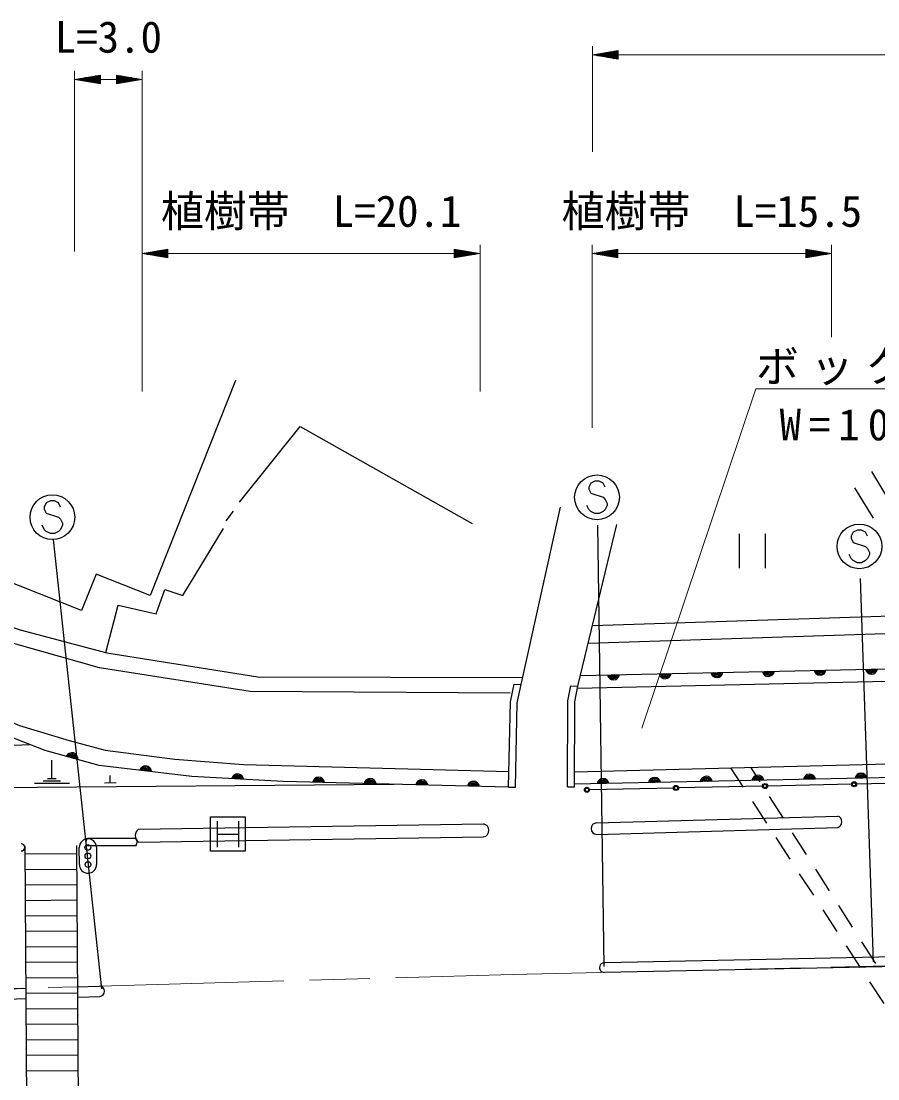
# Model space of a CAD drawing. Units: millimetres, scale not verified. Extents: x 40000 to 680000, y 20000 to 380000.
# Drawn here: x 78741 to 128536, y 280644 to 342107 of the extents above; entities that cross this region are included whole.
import ezdxf
from ezdxf.enums import TextEntityAlignment as Align

# ---------------------------------------------------------------- set-up
doc = ezdxf.new("R2010")
doc.units = ezdxf.units.MM
doc.header["$LTSCALE"] = 1000
doc.linetypes.add('CHAIN', pattern=[18.5, 12, -1.5, 3.5, -1.5])
for name, color, linetype, lineweight in [('M-BGD', 7, 'Continuous', 25), ('M-BMK', 2, 'CHAIN', 13), ('M-STR-HTXT', 7, 'Continuous', 13), ('M-STR-STRC', 7, 'Continuous', 25), ('M-STR-STRD', 7, 'Continuous', 25)]:
    doc.layers.add(name, color=color, linetype=linetype, lineweight=lineweight)
doc.styles.add('ＭＳ ゴシック', font='')
doc.styles.get('ＭＳ ゴシック').set_extended_font_data('MS Gothic')

msp = doc.modelspace()

# ---------------------------------------------------------------- linework, layer by layer
at = {"layer": 'M-BGD'}
for p, q in [((91193, 321229), (86235, 308729)), ((128287, 313221), (127191, 314991)), ((90655, 313079), (91084, 313641)), ((107811, 303562), (110095, 313873)), ((111092, 303462), (113362, 312852)), ((120484, 312315), (120484, 310315)), ((121984, 312315), (121984, 310315)), ((82258, 307861), (75313, 310616)), ((83096, 309974), (82258, 307861)), ((86235, 308729), (83096, 309974)), ((111945, 306990), (131752, 307624)), ((111243, 304089), (235076, 306804)), ((111069, 303343), (235145, 306200)), ((107181, 302548), (107404, 303574)), ((107404, 303574), (107811, 303562)), ((110687, 303474), (111092, 303462)), ((110920, 302562), (111092, 303462)), ((107075, 297594), (107181, 302548)), ((110898, 297610), (110920, 302562)), ((60990, 299450), (79254, 300067)), ((80530, 298076), (80521, 299156)), ((119969, 298719), (120699, 297596)), ((121139, 298749), (121682, 297896)), ((83924, 297833), (83920, 298276)), ((60993, 297450), (100410, 297764)), ((81545, 297814), (79519, 297798)), ((81037, 297945), (80025, 297937)), ((80783, 298078), (80277, 298074)), ((84256, 297836), (83592, 297830)), ((107075, 297594), (107475, 297596)), ((110498, 297608), (110898, 297610)), ((116652, 297545), (111776, 297442)), ((121827, 297653), (116952, 297551)), ((127003, 297762), (122127, 297660)), ((132178, 297871), (127303, 297769)), ((122219, 297052), (123024, 295787)), ((121244, 296758), (122062, 295500)), ((122607, 294662), (123424, 293404)), ((123561, 294943), (124366, 293677)), ((78949, 294181), (79069, 276885)), ((81949, 294202), (82069, 276906)), ((78952, 293717), (81952, 293738)), ((78958, 292817), (81958, 292838)), ((123969, 292566), (124787, 291308)), ((124903, 292834), (125709, 291568)), ((78965, 291917), (81964, 291938)), ((78971, 291017), (81971, 291038)), ((126246, 290725), (127051, 289459)), ((78977, 290117), (81977, 290138)), ((125332, 290470), (126150, 289212)), ((78983, 289217), (81983, 289238)), ((78990, 288317), (81990, 288338)), ((126695, 288374), (127513, 287116)), ((127588, 288615), (128393, 287350)), ((78996, 287417), (81996, 287438)), ((79002, 286517), (82002, 286538)), ((128058, 286278), (128875, 285020)), ((79008, 285617), (82008, 285638)), ((79015, 284717), (82015, 284738)), ((79021, 283817), (82021, 283838)), ((79027, 282917), (82027, 282938)), ((79033, 282017), (82033, 282038)), ((79040, 281118), (82040, 281138))]:
    msp.add_line(p, q, dxfattribs=at)
for points in [[(91432, 314150), (94968, 318544), (104961, 312918)], [(128158, 315941), (132552, 308663), (133458, 308286), (145824, 308565), (149555, 308839), (151488, 309094), (151974, 318608)], [(60968, 313466), (66525, 309970), (70624, 309473), (78686, 306738), (83730, 305397), (92490, 304000), (107899, 303960)], [(83658, 305416), (84386, 308176), (86583, 307667), (87092, 309087), (88137, 308739), (90494, 312623)], [(107158, 303056), (92048, 303156), (83288, 304523), (77461, 306180), (72156, 308210), (66525, 309970)], [(111698, 305969), (132553, 306633), (133402, 307176), (145618, 307506), (151937, 307930), (164271, 307636), (176745, 307933), (185926, 308719), (194416, 308792), (227744, 308205), (231783, 309733), (232826, 309724), (236217, 309016), (236609, 308550), (237344, 307325)], [(107475, 297596), (107580, 302501), (107811, 303562)], [(110498, 297608), (110521, 302601), (110687, 303474)], [(75754, 302407), (78641, 301173), (81534, 300301), (83619, 299748), (87683, 299216), (91661, 298918), (107094, 298502)], [(107075, 297594), (93980, 297929), (88661, 298205), (83279, 298854), (80130, 299726), (75401, 301565)], [(270102, 301320), (240947, 300353), (189210, 299398), (110899, 297765)], [(110902, 298488), (164915, 299863), (240679, 301754)]]:
    msp.add_lwpolyline(points, dxfattribs=at)
for centre, radius in [((111626, 297439), 150), ((111626, 297439), 120), ((111626, 297439), 100), ((111626, 297439), 100), ((111626, 297439), 100), ((111626, 297439), 100), ((116802, 297548), 150), ((116802, 297548), 120), ((116802, 297548), 100), ((116802, 297548), 100), ((116802, 297548), 100), ((116802, 297548), 100), ((121977, 297657), 150), ((121977, 297657), 120), ((121977, 297657), 100), ((121977, 297657), 100), ((121977, 297657), 100), ((121977, 297657), 100), ((127153, 297765), 150), ((127153, 297765), 120), ((127153, 297765), 100), ((127153, 297765), 100), ((127153, 297765), 100), ((127153, 297765), 100)]:
    msp.add_circle(centre, radius, dxfattribs=at)
for centre, radius, start, end in [((119172, 304317), 354, 190.05371, 352.45889), ((119172, 304317), 283, 192.27775, 350.23485), ((119172, 304317), 212, 196.02408, 346.48853), ((119172, 304317), 142, 203.73581, 338.7768), ((119172, 304317), 100, 214.05347, 328.45913), ((119172, 304317), 100, 214.05347, 328.45913), ((122171, 304383), 354, 190.05371, 352.45889), ((122171, 304383), 283, 192.27775, 350.23485), ((122171, 304383), 212, 196.02408, 346.48853), ((122171, 304383), 142, 203.73581, 338.7768), ((122171, 304383), 100, 214.05347, 328.45913), ((122171, 304383), 100, 214.05347, 328.45913), ((125170, 304448), 354, 190.05371, 352.45889), ((125170, 304448), 283, 192.27775, 350.23485), ((125170, 304448), 212, 196.02408, 346.48853), ((125170, 304448), 142, 203.73581, 338.7768), ((125170, 304448), 100, 214.05347, 328.45913), ((125170, 304448), 100, 214.05347, 328.45913), ((128170, 304514), 354, 190.05371, 352.45889), ((128170, 304514), 283, 192.27775, 350.23485), ((128170, 304514), 212, 196.02408, 346.48853), ((128170, 304514), 142, 203.73581, 338.7768), ((128170, 304514), 100, 214.05347, 328.45913), ((128170, 304514), 100, 214.05347, 328.45913), ((113173, 304185), 354, 190.05371, 352.45889), ((113173, 304185), 283, 192.27775, 350.23485), ((113173, 304185), 212, 196.02408, 346.48853), ((113173, 304185), 142, 203.73581, 338.7768), ((113173, 304185), 100, 214.05347, 328.45913), ((113173, 304185), 100, 214.05347, 328.45913), ((116172, 304251), 354, 190.05371, 352.45889), ((116172, 304251), 283, 192.27775, 350.23485), ((116172, 304251), 212, 196.02408, 346.48853), ((116172, 304251), 142, 203.73581, 338.7768), ((116172, 304251), 100, 214.05347, 328.45913), ((116172, 304251), 100, 214.05347, 328.45913), ((81690, 299238), 354, 353.31324, 155.71842), ((81690, 299238), 283, 355.53728, 153.49438), ((81690, 299238), 212, 359.28361, 149.74805), ((81690, 299238), 142, 6.99534, 142.03632), ((81690, 299238), 100, 17.313, 131.71866), ((81690, 299238), 100, 17.313, 131.71866), ((85964, 298476), 354, 1.92338, 164.32856), ((85964, 298476), 283, 4.14742, 162.10452), ((85964, 298476), 212, 7.89375, 158.3582), ((85964, 298476), 142, 15.60548, 150.64647), ((85964, 298476), 100, 25.92314, 140.32881), ((85964, 298476), 100, 25.92314, 140.32881), ((91318, 298013), 354, 5.82071, 168.22589), ((91318, 298013), 283, 8.04475, 166.00185), ((91318, 298013), 212, 11.79108, 162.25552), ((91318, 298013), 142, 19.50281, 154.54379), ((91318, 298013), 100, 29.82047, 144.22613), ((91318, 298013), 100, 29.82047, 144.22613), ((96028, 297822), 354, 7.33264, 169.73782), ((96028, 297822), 283, 9.55668, 167.51378), ((99027, 297745), 354, 7.33264, 169.73782), ((112564, 297746), 354, 9.99178, 172.39695), ((115563, 297808), 354, 9.99178, 172.39695), ((118563, 297871), 354, 9.99178, 172.39695), ((118563, 297871), 283, 12.21581, 170.17291), ((121562, 297933), 354, 9.99178, 172.39695), ((121562, 297933), 283, 12.21581, 170.17291), ((121562, 297933), 212, 15.96214, 166.42659), ((124561, 297996), 354, 9.99178, 172.39695), ((124561, 297996), 283, 12.21581, 170.17291), ((124561, 297996), 212, 15.96214, 166.42659), ((124561, 297996), 142, 23.67387, 158.71486), ((124561, 297996), 100, 33.99153, 148.3972), ((124561, 297996), 100, 33.99153, 148.3972), ((127561, 298058), 354, 9.99178, 172.39695), ((127561, 298058), 283, 12.21581, 170.17291), ((127561, 298058), 212, 15.96214, 166.42659), ((127561, 298058), 142, 23.67387, 158.71486), ((127561, 298058), 100, 33.99153, 148.3972), ((127561, 298058), 100, 33.99153, 148.3972), ((96028, 297822), 212, 13.303, 163.76745), ((96028, 297822), 142, 21.01473, 156.05572), ((96028, 297822), 100, 31.33239, 145.73806), ((96028, 297822), 100, 31.33239, 145.73806), ((99027, 297745), 283, 9.55668, 167.51378), ((99027, 297745), 212, 13.303, 163.76745), ((99027, 297745), 142, 21.01473, 156.05572), ((99027, 297745), 100, 31.33239, 145.73806), ((99027, 297745), 100, 31.33239, 145.73806), ((102026, 297669), 354, 7.33264, 169.73782), ((102026, 297669), 283, 9.55668, 167.51378), ((102026, 297669), 212, 13.303, 163.76745), ((102026, 297669), 142, 21.01473, 156.05572), ((102026, 297669), 100, 31.33239, 145.73806), ((102026, 297669), 100, 31.33239, 145.73806), ((105025, 297592), 354, 7.33264, 169.73782), ((105025, 297592), 283, 9.55668, 167.51378), ((105025, 297592), 212, 13.303, 163.76745), ((105025, 297592), 142, 21.01473, 156.05572), ((105025, 297592), 100, 31.33239, 145.73806), ((105025, 297592), 100, 31.33239, 145.73806), ((112564, 297746), 283, 12.21581, 170.17291), ((112564, 297746), 212, 15.96214, 166.42659), ((112564, 297746), 142, 23.67387, 158.71486), ((112564, 297746), 100, 33.99153, 148.3972), ((112564, 297746), 100, 33.99153, 148.3972), ((115563, 297808), 283, 12.21581, 170.17291), ((115563, 297808), 212, 15.96214, 166.42659), ((115563, 297808), 142, 23.67387, 158.71486), ((115563, 297808), 100, 33.99153, 148.3972), ((115563, 297808), 100, 33.99153, 148.3972), ((118563, 297871), 212, 15.96214, 166.42659), ((118563, 297871), 142, 23.67387, 158.71486), ((118563, 297871), 100, 33.99153, 148.3972), ((118563, 297871), 100, 33.99153, 148.3972), ((121562, 297933), 142, 23.67387, 158.71486), ((121562, 297933), 100, 33.99153, 148.3972), ((121562, 297933), 100, 33.99153, 148.3972)]:
    msp.add_arc(centre, radius, start, end, dxfattribs=at)
at = {"layer": 'M-BMK'}
msp.add_line((61812, 285424), (82006, 285996), dxfattribs=at)
msp.add_lwpolyline([(82006, 285996), (107302, 286712), (136552, 287374), (160143, 287812)], dxfattribs=at)
at = {"layer": 'M-STR-HTXT'}
for p, q in [((111949, 334521), (111949, 340644)), ((111949, 340144), (113449, 340394)), ((111949, 340144), (113449, 339894)), ((111949, 340144), (113449, 340144)), ((113449, 340194), (112249, 340194)), ((113449, 340094), (112249, 340094)), ((112549, 340244), (113449, 340244)), ((112549, 340044), (113449, 340044)), ((113449, 340294), (112849, 340294)), ((113449, 339994), (112849, 339994)), ((113149, 340344), (113449, 340344)), ((113149, 339944), (113449, 339944)), ((113449, 339894), (113449, 340394)), ((113449, 340144), (239116, 340144)), ((81846, 328715), (81846, 339224)), ((81846, 338724), (83346, 338974)), ((81846, 338724), (83346, 338474)), ((81846, 338724), (83346, 338724)), ((83346, 338774), (82146, 338774)), ((83346, 338674), (82146, 338674)), ((82446, 338824), (83346, 338824)), ((83346, 338874), (82746, 338874)), ((83046, 338924), (83346, 338924)), ((83346, 338474), (83346, 338974)), ((83346, 338724), (84274, 338724)), ((85774, 338724), (84274, 338974)), ((84274, 338974), (84274, 338474)), ((84574, 338924), (84274, 338924)), ((84274, 338874), (84874, 338874)), ((85174, 338824), (84274, 338824)), ((84274, 338774), (85474, 338774)), ((85774, 338724), (84274, 338474)), ((85774, 338724), (84274, 338724)), ((84274, 338674), (85474, 338674)), ((85774, 328715), (85774, 339224)), ((82446, 338624), (83346, 338624)), ((83346, 338574), (82746, 338574)), ((83046, 338524), (83346, 338524)), ((85174, 338624), (84274, 338624)), ((84274, 338574), (84874, 338574)), ((84574, 338524), (84274, 338524)), ((85774, 320594), (85774, 329103)), ((85774, 328603), (87274, 328853)), ((87274, 328353), (87274, 328853)), ((105415, 328603), (103915, 328853)), ((103915, 328853), (103915, 328353)), ((105415, 320594), (105415, 329103)), ((111925, 318482), (111925, 329103)), ((111925, 328603), (113425, 328853)), ((113425, 328353), (113425, 328853)), ((125842, 328603), (124342, 328853)), ((124342, 328853), (124342, 328353)), ((125842, 323734), (125842, 329103)), ((85774, 328603), (87274, 328353)), ((85774, 328603), (87274, 328603)), ((87274, 328653), (86074, 328653)), ((87274, 328553), (86074, 328553)), ((86374, 328703), (87274, 328703)), ((86374, 328503), (87274, 328503)), ((87274, 328753), (86674, 328753)), ((87274, 328453), (86674, 328453)), ((86974, 328803), (87274, 328803)), ((86974, 328403), (87274, 328403)), ((87274, 328603), (103915, 328603)), ((104215, 328803), (103915, 328803)), ((103915, 328753), (104515, 328753)), ((104815, 328703), (103915, 328703)), ((103915, 328653), (105115, 328653)), ((105415, 328603), (103915, 328353)), ((105415, 328603), (103915, 328603)), ((103915, 328553), (105115, 328553)), ((104815, 328503), (103915, 328503)), ((103915, 328453), (104515, 328453)), ((104215, 328403), (103915, 328403)), ((111925, 328603), (113425, 328353)), ((111925, 328603), (113425, 328603)), ((113425, 328653), (112225, 328653)), ((113425, 328553), (112225, 328553)), ((112525, 328703), (113425, 328703)), ((112525, 328503), (113425, 328503)), ((113425, 328753), (112825, 328753)), ((113425, 328453), (112825, 328453)), ((113125, 328803), (113425, 328803)), ((113125, 328403), (113425, 328403)), ((113425, 328603), (124342, 328603)), ((124642, 328803), (124342, 328803)), ((124342, 328753), (124942, 328753)), ((125242, 328703), (124342, 328703)), ((124342, 328653), (125542, 328653)), ((125842, 328603), (124342, 328353)), ((125842, 328603), (124342, 328603)), ((124342, 328553), (125542, 328553)), ((125242, 328503), (124342, 328503)), ((124342, 328453), (124942, 328453)), ((124642, 328403), (124342, 328403))]:
    msp.add_line(p, q, dxfattribs=at)
msp.add_lwpolyline([(114826, 301028), (121438, 320743), (146638, 320743)], dxfattribs=at)
at = {"layer": 'M-STR-STRC'}
for p, q in [((112094, 315383), (111858, 315265)), ((112330, 315383), (112094, 315383)), ((112567, 315265), (112330, 315383)), ((111858, 315265), (111739, 315028)), ((111739, 315028), (111739, 314910)), ((111739, 314910), (111858, 314674)), ((112685, 315028), (112567, 315265)), ((80202, 314109), (80084, 313873)), ((80438, 314227), (80202, 314109)), ((80675, 314227), (80438, 314227)), ((80911, 314109), (80675, 314227)), ((81029, 313873), (80911, 314109)), ((111858, 314674), (112567, 314438)), ((112567, 314438), (112685, 314319)), ((112685, 314319), (112803, 314083)), ((112803, 314083), (112803, 313965)), ((80084, 313873), (80084, 313754)), ((80084, 313754), (80202, 313518)), ((80202, 313518), (80911, 313282)), ((111739, 313728), (111621, 313965)), ((111858, 313610), (111739, 313728)), ((112094, 313492), (111858, 313610)), ((112330, 313492), (112094, 313492)), ((112567, 313610), (112330, 313492)), ((112685, 313728), (112567, 313610)), ((112803, 313965), (112685, 313728)), ((80911, 313282), (81029, 313163)), ((81029, 313163), (81147, 312927)), ((81147, 312927), (81147, 312809)), ((80084, 312573), (79966, 312809)), ((80202, 312454), (80084, 312573)), ((80438, 312336), (80202, 312454)), ((80675, 312336), (80438, 312336)), ((80911, 312454), (80675, 312336)), ((81029, 312573), (80911, 312454)), ((81147, 312809), (81029, 312573)), ((112236, 312810), (112615, 287165)), ((127110, 312411), (126992, 312174)), ((127346, 312529), (127110, 312411)), ((127583, 312529), (127346, 312529)), ((127819, 312411), (127583, 312529)), ((127937, 312174), (127819, 312411)), ((80608, 311983), (83421, 285872)), ((126992, 312174), (126992, 312056)), ((126992, 312056), (127110, 311820)), ((127110, 311820), (127819, 311584)), ((126992, 310874), (126874, 311111)), ((127819, 311584), (127937, 311465)), ((127937, 311465), (128056, 311229)), ((128056, 311111), (127937, 310874)), ((128056, 311229), (128056, 311111)), ((127110, 310756), (126992, 310874)), ((127346, 310638), (127110, 310756)), ((127583, 310638), (127346, 310638)), ((127819, 310756), (127583, 310638)), ((127937, 310874), (127819, 310756)), ((128278, 287439), (127528, 309715)), ((89755, 293866), (89755, 295866)), ((89755, 295866), (91755, 295866)), ((91755, 295866), (91755, 293866)), ((90130, 295616), (90130, 294116)), ((91380, 295616), (91380, 294116)), ((90130, 294866), (91380, 294866)), ((82127, 293092), (82119, 294092)), ((83119, 294099), (83127, 293099)), ((91755, 293866), (89755, 293866))]:
    msp.add_line(p, q, dxfattribs=at)
for centre, radius in [((112212, 314438), 1300), ((80557, 313282), 1300), ((127465, 311584), 1300), ((82619, 294095), 167), ((82623, 293595), 167), ((82627, 293095), 167)]:
    msp.add_circle(centre, radius, dxfattribs=at)
for centre, start, end in [((82619, 294095), 0.42917, 180.42917), ((82627, 293095), 180.42917, 0.42917)]:
    msp.add_arc(centre, 500, start, end, dxfattribs=at)
at = {"layer": 'M-STR-STRD'}
for p, q in [((112186, 295522), (126201, 295915)), ((85559, 295156), (105610, 295456)), ((112205, 294852), (126219, 295245)), ((85398, 294613), (82602, 294615)), ((85570, 294405), (105621, 294705)), ((85398, 294191), (82602, 294194)), ((61812, 285424), (79006, 285911)), ((82006, 285996), (83291, 286032)), ((61829, 284821), (79011, 285307)), ((82010, 285392), (83308, 285429))]:
    msp.add_line(p, q, dxfattribs=at)
for points in [[(215206, 287951), (182850, 288842), (112678, 287379)], [(112655, 286834), (160143, 287812), (164266, 287868), (183992, 286828), (189363, 286847), (212854, 287411), (245644, 287970)]]:
    msp.add_lwpolyline(points, dxfattribs=at)
for centre, radius, start, end in [((126089, 295576), 356, 291.4091, 71.80114), ((85830, 294785), 460, 126.10182, 235.61428), ((105550, 295080), 381, 280.82061, 80.8955), ((112200, 295187), 335, 92.39009, 270.82016), ((82757, 294404), 262, 126.23634, 233.6687), ((85150, 294402), 326, 319.58945, 40.31559), ((78739, 294097), 211, 270.57825, 89.32679), ((112630, 287108), 276, 79.88924, 275.20212), ((83280, 285730), 302, 275.37672, 87.86811)]:
    msp.add_arc(centre, radius, start, end, dxfattribs=at)

# ---------------------------------------------------------------- texts
at = {"layer": 'M-STR-HTXT', "style": 'ＭＳ ゴシック'}
for s, p in [('L=3.0', (83810, 339724)), ('植樹帯  L=20.1', (95595, 329603)), ('植樹帯  L=15.5', (118883, 329603))]:
    msp.add_text(s, height=1833, dxfattribs=at).set_placement(p, align=Align.BOTTOM_CENTER)
at = {"layer": 'M-STR-HTXT', "char_height": 1833, "attachment_point": 8, "style": 'ＭＳ ゴシック'}
for s, insert in [('\\T1.27;ボックス\u3000L=29.0', (134138, 320943)), ('\\T1.37;W=1000\u3000H=1000', (134787, 317717))]:
    msp.add_mtext(s, dxfattribs=dict(at, insert=insert))

doc.saveas('drawing.dxf')
